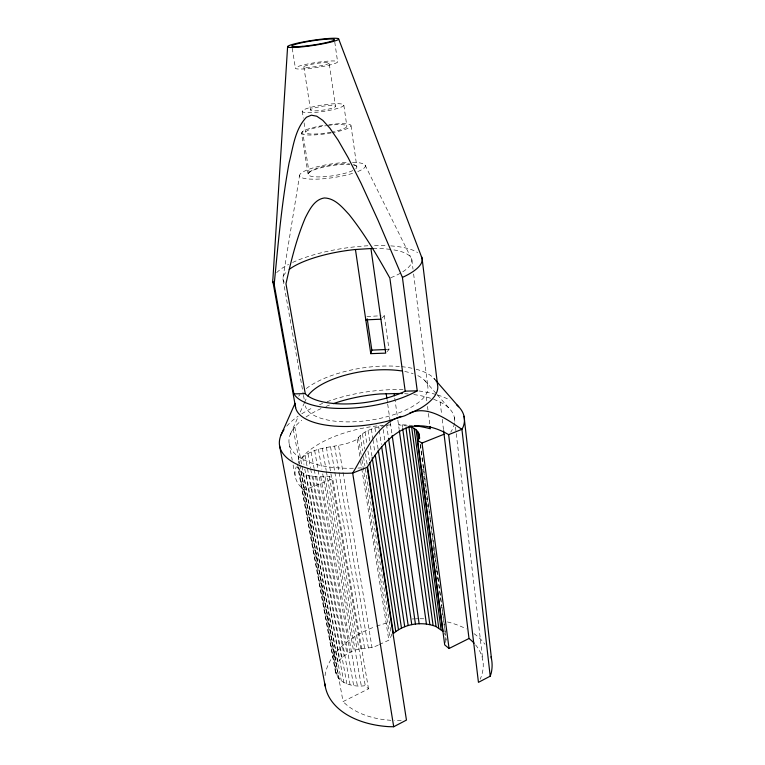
<?xml version="1.0" encoding="UTF-8"?>
<svg xmlns="http://www.w3.org/2000/svg" width="765" height="765" viewBox="0 0 765 765"><rect width="100%" height="100%" fill="white"/><g stroke="black" fill="none" stroke-linecap="round" stroke-linejoin="round"><path stroke-width="0.57" stroke-dasharray="3.83 2.87" d="M283.06 277.399L299.603 175.195M445.651 642.524L446.043 637.809M378.35 644.981C369.724 649.858 358.871 646.941 350.141 652.316C343.791 655.452 337.48 660.367 335.653 667.539C333.502 682.906 353.487 687.687 365.268 685.65L368.51 688.835L343.064 701.582L300.329 468.046M290.298 434.348L298.369 416.303M300.262 412.058L304.068 403.566M304.537 402.505L305.962 399.32A62.013 24.662 -8.6 0 1 306.755 397.637M379.402 644.503L388.821 640.2L391.451 635.639L365.144 467.3M298.159 463.265L299.163 461.266L298.79 461.754M308.295 173.665L309.089 172.364L302.558 131.523A25.063 4.322 -8.6 0 1 324.599 125.231M383.657 425.264A82.534 37.533 -8.6 0 0 302.548 456.81L300.674 459.268C315.629 443.796 339.612 449.304 357.121 439.225C362.792 430.934 373.349 428.037 382.643 425.962M352.789 170.585A24.69 5.116 -8.6 0 1 324.962 176.667A24.69 5.116 -8.6 0 1 308.056 173.999L309.108 172.517A24.69 5.116 -8.6 0 1 349.748 164.504M308.056 173.999L301.448 132.804L302.558 131.523M387.023 351.68L389.003 349.5L384.298 315.763L380.004 315.849M382.261 317.819L384.298 315.763M390.81 277.714L394.558 276.155A65.14 18.943 -8.6 0 0 392.502 249.686M368.51 688.835L332.708 478.727L304.355 490.049A82.534 37.533 -8.6 0 1 296.284 466.774M335.548 672.454L297.786 467.166C302.997 478.527 318.909 477.064 329.352 476.337L332.708 478.727M366.904 316.538L378.933 315.868M387.128 425.072L390.676 424.919L386.65 425.33L388.352 437.083M385.828 349.529L389.003 349.5M407.783 426.105L398.508 424.795L404.283 424.871A82.534 37.533 -8.6 0 1 412.411 425.474M413.798 394.587A83.653 35.706 -8.6 0 1 426.306 396.959L431.565 398.575M433.669 399.225L440.114 401.998A83.653 35.706 -8.6 0 1 454.611 422.223M424.728 380.482L436.461 393.832M437.236 394.73L449.753 408.969M433.87 378.273L435.419 380.062M365.048 165.039L410.834 257.375M444.465 633.391L445.498 635.543M289.18 443.824L292.24 460.262M293.11 464.967L295.29 476.71M294.831 427.157L301.745 465.149M301.965 466.325L337.719 662.624M301.334 472.254L339.153 679.052M293.272 429.069L299.593 463.609M299.803 464.776L336.447 665.062M298.207 456.456L299.478 463.408M299.019 467.96L337.461 677.015M297.7 465.244L336.256 674.797M306.268 474.778L343.877 682.495M302.672 457.317L303.954 464.355M304.795 469.05L339.45 660.262M303.562 473.621L341.305 680.898M307.97 453.674L310.485 467.778M310.695 468.955L344.126 655.921M309.404 475.696L346.822 683.814M305.12 455.443L341.592 658.015M311.164 452.029L314.08 468.476M314.291 469.643L346.985 654.008M312.904 476.375L350.102 684.847M314.673 450.547L317.972 469.318M318.173 470.494L350.141 652.316M283.127 279.894L303.294 394.205M303.495 395.371L304.939 403.538M316.729 476.777L353.65 685.555M318.422 449.246L321.893 469.175M322.706 473.87L353.535 650.862M320.793 476.901L357.408 685.928M322.352 448.147L326.186 470.408M326.387 471.584L357.112 649.676M325.02 476.758L361.31 685.956M326.397 447.267L360.812 648.768M329.352 476.337L365.268 685.65M330.509 446.607L334.668 471.211M334.86 472.388L364.58 648.156M334.601 446.196L368.357 647.85M338.627 446.024L372.077 647.85M309.108 172.517L309.089 172.364A24.69 5.871 -8.8 0 1 349.662 163.949M292.24 48.271L295.376 68.018M302.223 111.135L303.342 118.154M304.078 122.84L305.57 132.211M358.412 437.351L361.185 455.051M361.931 459.765L389.911 637.886M357.121 439.225L359.894 456.858M360.64 461.553L361.568 467.434M361.749 468.61L388.821 640.2M362.409 433.745L364.781 449.026M365.507 453.722L367.152 464.298M303.81 66.794L310.533 109.94M360.181 435.514L362.572 450.824M363.49 456.705L364.962 466.124M365.048 432.072L367.047 445.058M367.955 450.958L369.409 460.396M368.051 430.523L369.667 441.128M370.384 445.842L372.01 456.447M374.946 427.874L375.825 433.755M376.533 438.46L378.111 449.045M371.369 429.117L372.794 438.536M372.966 439.712L374.926 452.66M378.723 426.813L379.077 429.165M379.249 430.341L381.333 444.455M383.16 429.49L384.891 441.252M329.16 63.103A12.823 1.511 -8.6 0 1 309.94 67.253A12.823 1.511 -8.6 0 1 310.341 64.537A12.823 1.511 -8.6 0 1 329.16 63.103L335.5 106.345A12.623 1.951 -8.6 0 1 316.624 110.801A12.623 1.951 -8.6 0 1 316.911 107.339A12.623 1.951 -8.6 0 1 335.5 106.345M387.023 399.426L387.52 402.897M387.683 404.063L390.179 421.439M390.341 422.596L392.024 434.329M334.774 42.046L337.614 61.869A21.372 2.515 -8.6 0 1 305.713 68.793A21.372 2.515 -8.6 0 1 306.124 64.317A21.372 2.515 -8.6 0 1 337.614 61.869M343.829 105.149A21.047 3.251 -8.6 0 1 312.502 112.589A21.047 3.251 -8.6 0 1 312.722 106.861A21.047 3.251 -8.6 0 1 343.829 105.149L346.87 126.311M351.011 125.718L356.892 167.105L356.079 168.558A24.69 5.116 -8.6 0 1 353.64 170.174M394.769 398.087L397.207 415.5M397.857 420.148L399.167 429.509M402.208 425.082L402.533 427.444M422.643 469.146L422.988 471.508M423.59 476.222L423.925 478.603M424.527 483.298L424.862 485.689M425.464 490.375L425.809 492.775M426.43 497.508L426.746 499.87M427.377 504.594L427.683 506.956M433.133 548.161L433.487 550.676M434.071 555.247L434.424 557.771M435.993 569.581L436.308 571.952M436.939 576.676L437.255 579.038M420.434 444.188L423.561 467.798M423.714 468.974L424.499 474.883M424.651 476.06L430.274 518.565M430.427 519.741L431.211 525.651M431.364 526.827L436.987 569.332M437.14 570.508L437.924 576.418M438.077 577.594L438.861 583.494M439.014 584.68L439.799 590.58M439.952 591.766L441.826 605.928M441.988 607.114L443.7 620.099M443.863 621.276L444.637 627.185M444.8 628.361L445.574 634.261M420.253 444.828L446.1 640.142M411.819 259.727L413.014 269.194M413.616 273.937L427.817 386.43M426.306 396.959L426.908 401.682M427.511 406.397L428.257 412.297M428.41 413.473L430.064 426.449M440.114 401.998L441.663 414.668M442.227 419.268L443.49 429.634M454.381 417.508L454.936 422.242M455.481 426.975L482.792 660.061M276.653 272.665A75.505 21.975 -8.6 0 1 288.587 264.432M292.632 262.452A75.505 21.975 -8.6 0 1 367.927 245.775M374.487 245.527A75.505 21.975 -8.6 0 1 386.335 245.622M390.772 245.881A75.505 21.975 -8.6 0 1 417.633 252.603M352.455 162.314A33.268 6.904 -8.6 0 1 355.821 172.288M352.522 173.378A33.268 6.904 -8.6 0 1 309.203 179.039A33.268 6.904 -8.6 0 1 306.382 170.27A33.268 6.904 -8.6 0 1 348.955 162.323M284.303 282.228A65.14 18.943 -8.6 0 1 286.158 272.111M373.052 248.501A65.14 18.943 -8.6 0 1 390.332 249.39M353.526 164.59A24.69 5.871 -8.8 0 1 355.993 165.651L356.892 167.105A24.69 5.116 -8.6 0 0 353.583 165.001M328.826 124.628A25.063 4.322 -8.6 0 1 350.944 125.422A25.063 4.322 -8.6 0 1 332.24 132.708M331.168 132.909A25.063 4.322 -8.6 0 1 301.448 132.804M327.688 125.479A20.884 3.605 -8.6 0 1 346.669 125.814A20.884 3.605 -8.6 0 1 333.31 131.704M331.216 132.125A20.884 3.605 -8.6 0 1 305.684 132.737A20.884 3.605 -8.6 0 1 326.636 125.623M298.685 396.184A71.881 28.601 -8.6 0 1 299.87 394.635M306.277 388.553A71.881 28.601 -8.6 0 1 399.397 366.473M401.615 366.674A71.881 28.601 -8.6 0 1 412.88 368.443M416.179 369.246A71.881 28.601 -8.6 0 1 436.308 381.572M417.824 375.625A62.013 24.662 -8.6 0 1 386.832 416.734A62.013 24.662 -8.6 0 1 305.35 405.871M404.742 371.484A62.013 24.662 -8.6 0 1 413.119 373.693M286.751 426.143A93.416 39.895 -8.6 0 1 298.149 416.189M301.764 413.798A93.416 39.895 -8.6 0 1 313.468 407.401M319.531 404.685A93.416 39.895 -8.6 0 1 322.687 403.394M327.018 401.749A93.416 39.895 -8.6 0 1 403.05 389.681M418.971 390.972A93.416 39.895 -8.6 0 1 436.586 394.673M437.618 394.989A93.416 39.895 -8.6 0 1 449.973 400.191M454.486 423.188A83.653 35.706 -8.6 0 1 450.719 432.139M361.367 467.864A83.653 35.706 -8.6 0 1 357.915 468.065M353.363 468.228A83.653 35.706 -8.6 0 1 292.89 429.538L296.743 424.795A83.653 35.706 -8.6 0 1 301.773 420.186M306.019 417.011A83.653 35.706 -8.6 0 1 321.759 408.271M325.919 406.473A83.653 35.706 -8.6 0 1 331.369 404.35M404.695 393.698A83.653 35.706 -8.6 0 1 408.175 393.965M475.562 644.885A75.458 47.621 -8.6 0 1 480.191 679.177M401.233 720.458A75.458 47.621 -8.6 0 1 394.348 720.458M390.953 720.295A75.458 47.621 -8.6 0 1 343.064 701.582M325.039 675.686A84.255 53.196 -8.6 0 1 374.468 626.937M376.552 626.172A84.255 53.196 -8.6 0 1 389.538 622.347M412.067 618.99A84.255 53.196 -8.6 0 1 414.334 618.866M415.462 618.828A84.255 53.196 -8.6 0 1 418.847 618.751M419.975 618.742A84.255 53.196 -8.6 0 1 424.46 618.818M447.41 621.926A84.255 53.196 -8.6 0 1 466.344 628.954M474.042 633.678A84.255 53.196 -8.6 0 1 485 644.34"/><path stroke-width="1.15" d="M416.122 429.825L442.973 631.393L436.069 626.583L408.845 426.354C415.099 427.281 422.672 434.061 417.461 440.391L444.714 644.885L449.055 648.481L469.002 638.498A75.458 47.621 -8.6 0 1 474.09 643.193M287.611 46.55L272.914 278.795A75.505 21.975 -8.6 0 0 274.186 284.417L293.903 393.889A72.379 27.741 -8.6 0 0 345.541 408.395A72.379 27.741 -8.6 0 0 417.241 390.848L402.419 277.418L378.149 220.569L361.051 183.246L348.199 157.762L338.082 140.119L329.811 128.09L322.82 120.363L316.758 116.194L311.374 115.19L306.478 117.217C294.774 129.342 293.167 147.349 289.084 162.916C281.683 203.088 278.154 243.806 274.186 284.417M289.227 269.414A65.14 18.943 -8.6 0 1 355.448 249.505L370.939 248.529L385.703 353.134L370.767 353.65L371.819 350.112L367.238 318.852M283.987 429.672A93.416 39.895 -8.6 0 0 347.3 473.286L352.675 473.095L367.162 467.291C376.81 451.761 388.343 435.83 405.603 428.304C419.956 422.825 435.887 427.119 448.653 434.644L478.45 682.342L490.222 676.174L491.216 673.152A84.255 53.196 -8.6 0 0 491.006 656.733M281.013 435.027L295.041 403.346M436.069 626.583C422.098 621.065 404.819 623.609 393.42 633.506L367.516 466.65M324.896 683.824A84.255 53.196 -8.6 0 0 388.849 726.664L393.707 726.75L406.454 720.075L367.162 467.291M405.192 391.145L403.538 391.976A62.443 23.916 -8.6 0 1 305.895 394.367L305.254 393.612L285.976 283.777C290.977 261.353 296.342 238.843 305.388 217.652C309.529 209.648 314.348 199.531 324.274 197.972C334.974 198.154 342.357 207.325 349.06 214.506C364.819 234.224 377.528 256.151 389.873 278.106L405.192 391.145L417.241 390.848M417.461 440.391L422.031 443.031L444.054 434.233M448.653 434.644L461.926 429.328L463.141 426.975A93.416 39.895 -8.6 0 0 456.456 404.647M401.023 416.38C375.998 424.393 365.354 452.469 352.675 473.095L393.707 726.75M409.724 413.052C428.008 405.01 447.229 419.66 461.926 429.328L490.222 676.174M365.794 319.856L380.913 319.196M371.819 350.112L385.828 349.529M293.903 393.889L305.254 393.612M436.193 380.951L458.694 406.76M338.694 39.063A25.847 2.563 -8.6 0 1 300.129 47.048A25.847 2.563 -8.6 0 1 300.588 42.486A25.847 2.563 -8.6 0 1 338.694 39.063L422.079 258.312L437.59 385.139A71.881 28.601 -8.6 0 1 419.593 408.806L404.695 415.806L386.803 421.372A71.881 28.601 -8.6 0 1 295.462 403.92M279.569 445.632L325.211 686.129M272.904 281.692L295.634 407.668M369.772 462.758L395.773 631.517M372.192 457.633L398.469 629.7M378.293 450.222L404.723 626.698M375.28 455.012L401.472 628.084M381.687 446.808L408.175 625.55M385.063 442.428L411.771 624.67M355.448 249.505L370.767 353.65M388.524 438.259L415.452 624.077M386.191 393.631L386.851 398.269M392.187 435.505L419.153 623.771M394.118 393.44L394.444 395.763M399.34 430.685L426.421 624.03M402.696 428.62L429.853 624.603M405.995 427.97L433.095 625.454M411.675 427.319L438.737 627.96M417.652 431.336L418.751 439.607M414.114 428.476L441.051 629.566M422.031 443.031L449.055 648.481M419.191 434.74L419.66 438.278M418.685 432.98L419.316 437.723M430.064 426.449L430.36 428.802A82.534 37.533 -8.6 0 0 414.659 425.732M443.633 430.781L469.002 638.498M464.039 416.246L491.513 659M370.939 248.529A65.14 18.943 -8.6 0 1 373.052 248.501M421.41 256.485A75.505 21.975 -8.6 0 1 402.419 277.418M307.798 395.964A62.013 24.662 -8.6 0 1 401.644 370.939M333.349 403.643A83.653 35.706 -8.6 0 1 380.215 393.937L399.961 393.468A83.653 35.706 -8.6 0 1 402.333 393.564M302.232 46.359A21.535 2.132 -8.6 0 0 334.439 39.713A21.535 2.132 -8.6 0 0 302.749 42.544A21.535 2.132 -8.6 0 0 302.232 46.359"/></g></svg>
